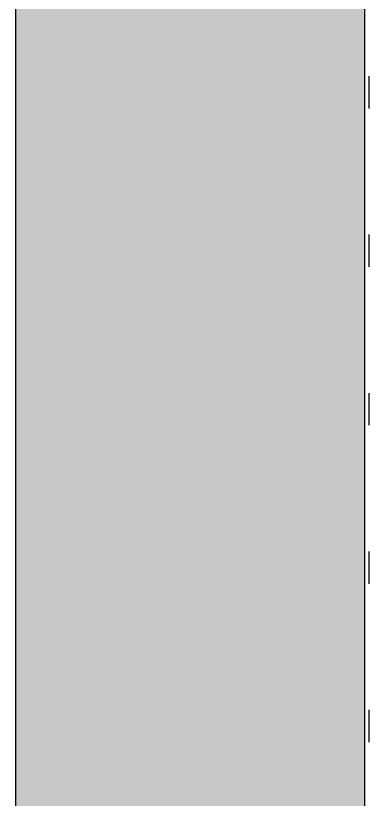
# Model space of a CAD drawing. Header units: millimetres. Extents: x 935 to 1399, y 512 to 900.
# Drawn here: x 1172.36 to 1178.94, y 670.7 to 685.3 of the extents above; entities that cross this region are included whole.
import ezdxf

# ---------------------------------------------------------------- set-up
doc = ezdxf.new("R2010")
doc.units = ezdxf.units.MM
doc.layers.add('MOBIL', color=7, linetype='Continuous')

msp = doc.modelspace()

# ---------------------------------------------------------------- hatches: boundary and pattern name
msp.add_hatch(color=254).paths.add_polyline_path([(1178.86039, 687.04577), (1172.36039, 687.04577), (1172.36039, 670.22077), (1178.86039, 670.22077)])

# ---------------------------------------------------------------- linework, layer by layer
at = {"color": 254}
msp.add_line((1172.36039, 650.89577), (1172.36039, 692.49577), dxfattribs=at)
at = {"color": 6}
msp.add_line((1178.86039, 653.39577), (1178.86039, 687.04577), dxfattribs=at)
at = {"layer": 'MOBIL', "color": 3}
for p, q in [((1178.94342, 683.56796), (1178.94342, 684.16796)), ((1178.94342, 680.61796), (1178.94342, 681.21796)), ((1178.94342, 677.66796), (1178.94342, 678.26796)), ((1178.94342, 674.71796), (1178.94342, 675.31796)), ((1178.94342, 671.76796), (1178.94342, 672.36796))]:
    msp.add_line(p, q, dxfattribs=at)

doc.saveas('drawing.dxf')
